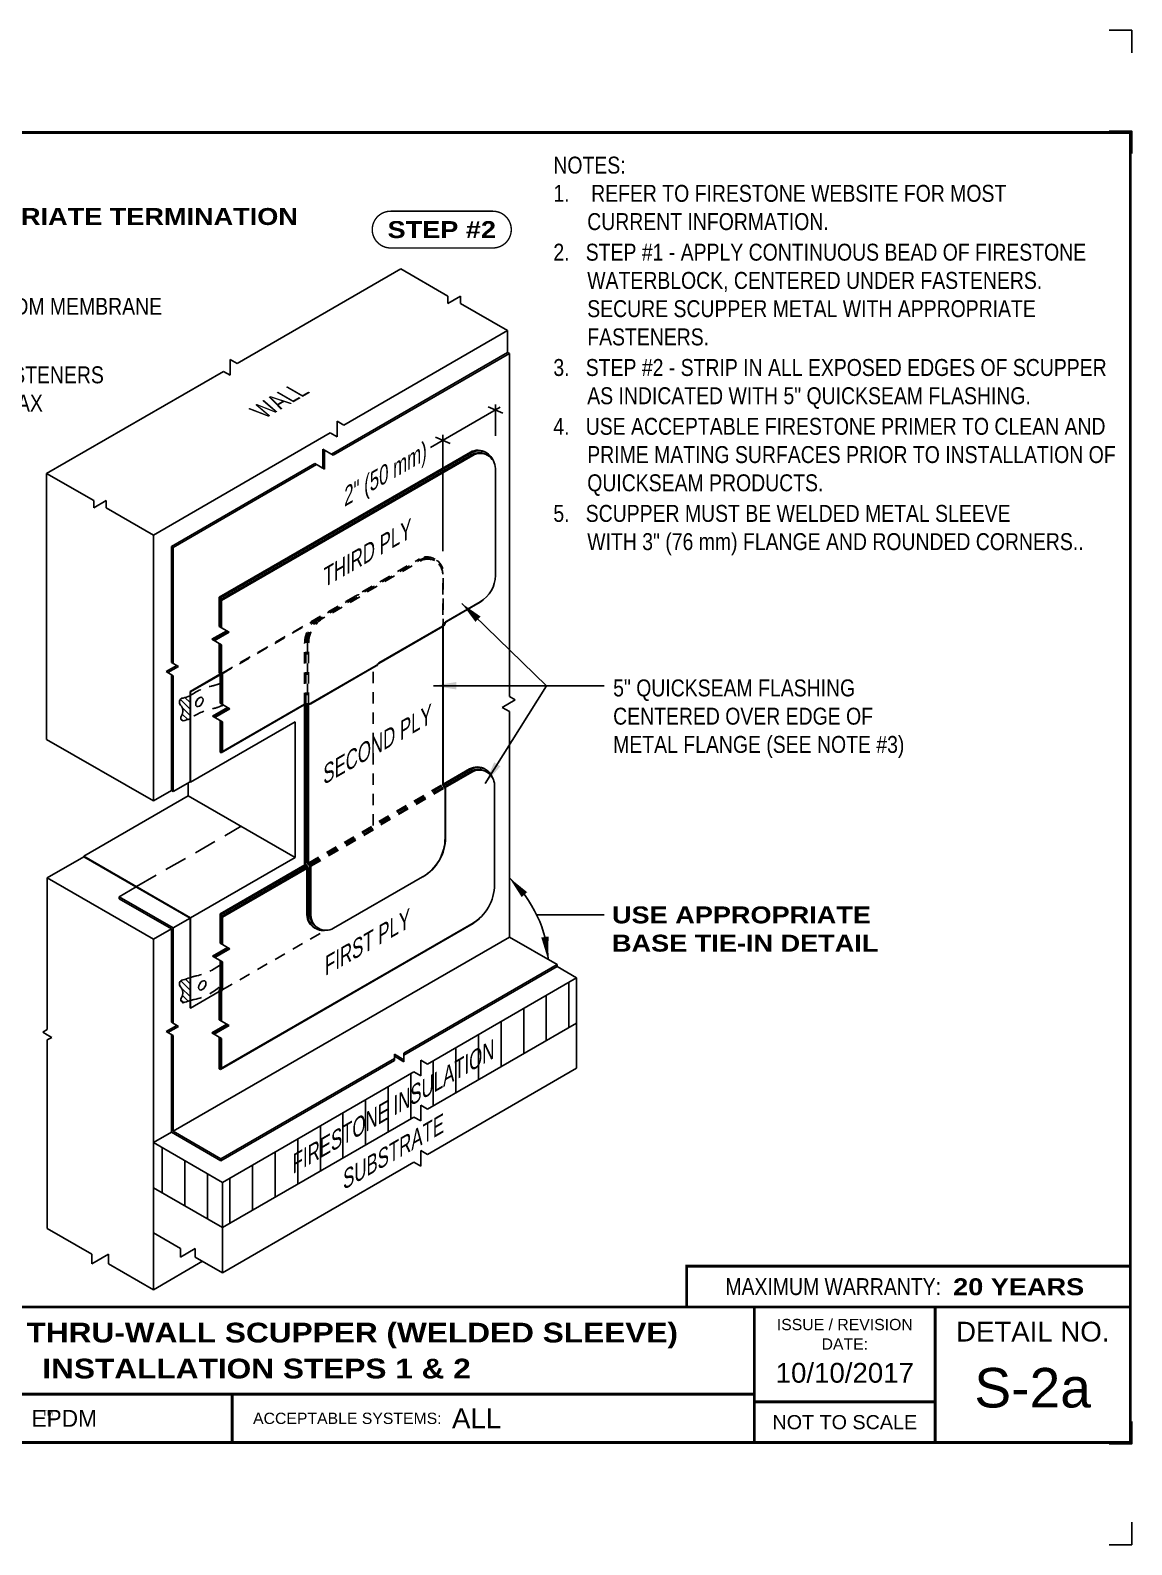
# Model space of a CAD drawing. Header units: inches. Extents: x 255.4 to 275.5, y 73.5 to 90.2.
# Drawn here: x 263.29 to 275.48, y 73.47 to 90.24 of the extents above; entities that cross this region are included whole.
import ezdxf
from ezdxf.enums import TextEntityAlignment as Align

# ---------------------------------------------------------------- set-up
doc = ezdxf.new("R2010")
doc.units = ezdxf.units.IN
doc.header["$MEASUREMENT"] = 0
doc.linetypes.add('HIDDEN', pattern=[0.375, 0.25, -0.125])
doc.linetypes.add('HIDDEN2', pattern=[0.1875, 0.125, -0.0625])
doc.layers.get('0').update_dxf_attribs({"linetype": 'CONTINUOUS'})
doc.layers.get('DEFPOINTS').update_dxf_attribs({"linetype": 'CONTINUOUS'})
for name, color, linetype in [('FSBP-ACCESSORY-OTHER', 7, 'CONTINUOUS'), ('FSBP-ANNO-NOTE', 7, 'CONTINUOUS'), ('FSBP-INSULATION', 7, 'CONTINUOUS'), ('FSBP-MEMBRANE', 7, 'CONTINUOUS'), ('FSBP-SEALANTS', 1, 'CONTINUOUS'), ('FSBP-SUBSTRATE-GENERIC', 9, 'CONTINUOUS'), ('FSBP-TTLB', 7, 'CONTINUOUS'), ('FSBP-TTLB-BORDER', 7, 'CONTINUOUS'), ('FSBP-TTLB-TEXT', 7, 'CONTINUOUS'), ('FSBP-WALL-CURB', 9, 'CONTINUOUS')]:
    doc.layers.add(name, color=color, linetype=linetype)
doc.styles.add('FSBP_ARIAL', font='arial.ttf')
doc.styles.add('FSBP_ARIAL_BOLD', font='')
doc.styles.add('FSBP_ARIAL_NAR', font='ARIALN.TTF')
doc.styles.add('FSBP_BANKGOTHIC', font='bgothm.ttf')
doc.styles.get('FSBP_ARIAL_BOLD').set_extended_font_data('Arial Black')
doc.dimstyles.new('FSBP-LEADER', dxfattribs={"dimtxt": 0.1875, "dimasz": 0.25, "dimexe": 0.0625, "dimexo": 0.125, "dimgap": 0.125, "dimtad": 0, "dimtih": 1, "dimtoh": 1, "dimdec": 4, "dimzin": 0, "dimdsep": 46, "dimlunit": 4, "dimtxsty": 'FSBP_ARIAL_NAR', "dimcen": 0.09375, "dimclrd": 256, "dimclre": 256, "dimclrt": 256, "dimadec": 0, "dimazin": 0, "dimtfac": 1, "dimtdec": 4, "dimtofl": 0, "dimtmove": 0, "dimatfit": 3, "dimfxl": 0, "dimtolj": 1, "dimtzin": 0, "dimlwd": -1, "dimlwe": -1, "dimarcsym": 0})
pattern_1 = [(135, (125.2310166392535, 54.75280984910223), (-0.03535533905932738, -0.03535533905932737), [])]
pattern_2 = [(45, (0, 0), (-0.02209708691207961, 0.02209708691207961), []), (45, (0, 0.015625), (-0.02209708691207961, 0.02209708691207961), [])]

# ---------------------------------------------------------------- blocks, each defined once
blk = doc.blocks.new('TTLB-EPDM_2')
at = {"layer": 'DEFPOINTS', "linetype": 'Continuous', "ltscale": 1.75}
for points in [[(20.01562500000003, 13.88083333333333), (20.01562500000003, 14.13083333333333), (19.76562500000003, 14.13083333333333)], [(20.01562500000003, -2.380833333333342), (20.01562500000003, -2.630833333333342), (19.76562500000003, -2.630833333333342)]]:
    blk.add_lwpolyline(points, dxfattribs=at)
at = {"layer": 'DEFPOINTS', "color": 1}
for points in [[(20.015625, 12.765625), (20.015625, 13.015625), (19.765625, 13.015625)], [(20.015625, -1.265625), (20.015625, -1.515625), (19.765625, -1.515625)]]:
    blk.add_lwpolyline(points, dxfattribs=at)
at = {"layer": 'FSBP-TTLB', "const_width": 0.03125}
blk.add_lwpolyline([(15.09028770518938, 0), (20, 0), (20, 0.4512598240669945), (15.09028770518938, 0.4512598240669945)], close=True, dxfattribs=at)
for points in [[(0, 0), (0, -1.5), (20, -1.5), (20, 0), (0, 0)], [(15.84028770518938, 0), (15.84028770518938, -0.9643749050531198)], [(17.84110496735593, 0), (17.84110496735593, -1.5)], [(20, 0), (20, -1.5)], [(4.825208527206769, -0.9643749050531198), (15.84028770518938, -0.9643749050531198)], [(15.84028770518938, -0.9643749050531198), (15.84028770518938, -1.5)], [(15.84028770518938, -1.048740175933006), (17.84110496735593, -1.048740175933006)]]:
    blk.add_lwpolyline(points, dxfattribs=at)
at = {"layer": 'FSBP-TTLB-BORDER', "const_width": 0.03125}
blk.add_lwpolyline([(20, 0), (20, 13), (0, 13), (0, 0)], dxfattribs=at)
at = {"layer": 'FSBP-TTLB-TEXT', "const_width": 0.03125}
blk.add_lwpolyline([(10.06152282927678, -0.9643749050531198), (10.06152282927678, -1.5)], dxfattribs=at)
at = {"layer": 'FSBP-TTLB-TEXT', "style": 'FSBP_ARIAL_NAR'}
blk.add_text('MAXIMUM WARRANTY:', height=0.1875, dxfattribs=at).set_placement((17.90516569312837, 0.2256299120335257), align=Align.MIDDLE_RIGHT)
at = {"layer": 'FSBP-TTLB-TEXT'}
for s, height, style, p in [('ISSUE / REVISION', 0.125, 'FSBP_ARIAL', (16.84069633627263, -0.1938496373466023)), ('DETAIL NO.', 0.21875, 'FSBP_ARIAL', (18.92055248367797, -0.2724398367368792)), ('DATE:', 0.125, 'FSBP_ARIAL', (16.84069633627263, -0.409973105348854)), ('RubberGard  EPDM', 0.1875, 'FSBP_BANKGOTHIC', (7.443365678241776, -1.23218745252656)), ('TM', 0.0625, 'FSBP_BANKGOTHIC', (8.023397742165457, -1.169706269210366)), ('NOT TO SCALE', 0.15625, 'FSBP_ARIAL', (16.84069633627263, -1.274370087966503))]:
    blk.add_text(s, height=height, dxfattribs=dict(at, style=style)).set_placement(p, align=Align.MIDDLE_CENTER)
at = {"layer": 'FSBP-TTLB-TEXT', "style": 'FSBP_ARIAL'}
blk.add_text('ACCEPTABLE SYSTEMS:', height=0.125, dxfattribs=at).set_placement((10.29281281591562, -1.23218745252656), align=Align.MIDDLE_LEFT)
at = {"layer": 'FSBP-TTLB-TEXT'}
for tag, height, style, p in [('MAXIMUM_WARRANTY', 0.1875, 'FSBP_ARIAL_BOLD', (18.03987100774941, 0.2240244307510579)), ('ACCPT_SYSTEMS', 0.21875, 'FSBP_ARIAL', (12.49438170418193, -1.23218745252656))]:
    blk.add_attdef(tag, text='', height=height, dxfattribs=dict(at, style=style)).set_placement(p, align=Align.MIDDLE_LEFT)
for tag, height, style, p in [('DETAIL_DESCP_LINE_1', 0.21875, 'FSBP_ARIAL_BOLD', (10.33118450231211, -0.2831249841755152)), ('DETAIL_DESCP_LINE_2', 0.21875, 'FSBP_ARIAL_BOLD', (10.33118450231211, -0.6812499208775904)), ('ISSUE_REV_DATE', 0.21875, 'FSBP_ARIAL', (16.84069633627263, -0.7282559425942452)), ('DETAIL_NUMBER', 0.4375, 'FSBP_ARIAL', (18.91941590748775, -0.8931630692489421))]:
    blk.add_attdef(tag, text='', height=height, dxfattribs=dict(at, style=style)).set_placement(p, align=Align.MIDDLE_CENTER)

msp = doc.modelspace()

# ---------------------------------------------------------------- hatches: boundary and pattern name
at = {"layer": 'FSBP-ACCESSORY-OTHER'}
h = msp.add_hatch(dxfattribs=at)
h.set_pattern_fill('STEEL', color=256, scale=0.25, angle=90, style=0)
h.set_pattern_definition([(135, (0, 0), (-0.02209708691207961, -0.02209708691207961), []), (135, (-0.015625, 9.567237139237322e-19), (-0.02209708691207961, -0.02209708691207961), [])])
h.paths.add_polyline_path([(265.3905604141584, 83.10098009435993, 0.06028401720661635), (265.3891665559968, 83.10788680652202), (265.0576723973516, 82.91649856479347), (265.0643507146216, 82.91264283652005)])
h = msp.add_hatch(dxfattribs=at)
h.set_pattern_fill('STEEL', color=256, scale=0.25, style=0)
h.set_pattern_definition(pattern_2)
h.paths.add_polyline_path([(265.0643507146216, 82.91264283652009), (265.0576723973516, 82.91649856479351), (265.0576723973516, 81.91649856479366), (265.0643507146215, 81.91264283652013)])
h = msp.add_hatch(dxfattribs=at)
h.set_pattern_fill('STEEL', color=256, scale=0.25, style=0)
h.set_pattern_definition(pattern_2)
h.paths.add_polyline_path([(265.0643507146215, 80.41264283652005), (264.467161415817, 80.757430238942), (264.4604830985471, 80.75357451066851), (265.0576723973517, 80.40878710824649), (265.0576723973516, 79.41649856479327), (265.0643507146216, 79.41264283651988)])
h.paths.add_polyline_path([(263.8827793713278, 81.09482336963741), (263.8827793713278, 81.08711191309042), (264.4604830985471, 80.75357451066851), (264.467161415817, 80.75743023894202)])
at = {"layer": 'FSBP-INSULATION'}
h = msp.add_hatch(dxfattribs=at)
h.set_pattern_fill('LINE', color=256, scale=2, angle=90, style=0)
h.set_pattern_definition([(90, (0, 0), (-0.25, 1.530757942277972e-17), [])])
h.paths.add_polyline_path([(267.5354464078484, 78.20701175103864), (267.6105721823935, 78.16363786488202), (267.6105721823934, 78.33713340950861), (267.6856979569385, 78.29375952335195), (269.3361945115973, 79.24667415348075), (269.3361945115973, 79.74667415348095), (267.6856979569386, 78.79375952335214), (267.6105721823934, 78.83713340950877), (267.6105721823935, 78.6636378648821), (267.5354464078484, 78.7070117510388), (265.4163447521048, 77.48354783965522), (265.4163447521048, 76.98354783965505)])
h.paths.add_polyline_path([(265.4163447521047, 77.48354783965515), (264.6522342144953, 77.92470726423464), (264.6522342144952, 77.42470726423434), (265.4163447521048, 76.98354783965502)])
h.paths.add_polyline_path([(266.1365483703249, 77.5136660162514), (268.577913012152, 78.85851426563501), (268.577913012152, 79.19457170190913), (266.1365483703249, 77.84972345252554)], flags=24)
at = {"layer": 'FSBP-MEMBRANE'}
h = msp.add_hatch(color=256, dxfattribs=at)
h.paths.add_polyline_path([(266.4589650418732, 85.42752942444498), (266.4394794702879, 85.43877942444506), (264.8516445142795, 84.52204248516479), (264.8711300858646, 84.51079248516484)])
h.paths.add_polyline_path([(266.5460756938265, 85.58811261371815), (266.5265901222414, 85.59936261371814), (266.5265901222414, 85.38848606609034), (266.5460756938265, 85.37723606609036)])
h.paths.add_polyline_path([(268.5915695455728, 86.65878920873101), (268.5720839739876, 86.67003920873108), (266.622103917596, 85.54421769825896), (266.6415894891811, 85.53296769825891)])
h.paths.add_polyline_path([(264.8711300858645, 84.51079248516494), (264.8516445142792, 84.5220424851649), (264.8516445142793, 83.23916926971782), (264.8711300858645, 83.22791926971773)])
h.paths.add_polyline_path([(264.930127089287, 83.19385733391044), (264.9106415177018, 83.20510733391049), (264.7926475108569, 83.13698346229582), (264.8121330824421, 83.12573346229578)])
h.paths.add_polyline_path([(264.8711300858645, 83.09167152648841), (264.8516445142792, 83.10292152648849), (264.8516445142793, 81.8200483110414), (264.8711300858645, 81.80879831104134)])
h = msp.add_hatch(color=256, dxfattribs=at)
h.paths.add_polyline_path([(267.8541378606531, 85.33732719762672), (267.8541378606531, 85.35232719757838), (265.3943131909082, 83.93214676111589), (265.4073035719649, 83.92464676111584)])
h.paths.add_polyline_path([(268.1865399448625, 85.52923963059737, -0.2559231608603281), (268.3466270027527, 85.53284341506713, 0.280047972379771), (268.1735495637811, 85.53673963052086), (267.8541378606531, 85.35232719757836), (267.854137860653, 85.3373271976267)])
h.paths.add_polyline_path([(265.407303571965, 83.92464676111581), (265.3943131909082, 83.93214676111589), (265.3943131909081, 83.62958096987069), (265.407303571965, 83.62208096987067)])
h.paths.add_polyline_path([(265.4896994363957, 83.57450969536141), (265.476709055339, 83.58200969536138), (265.3119173264772, 83.48686714634286), (265.324907707534, 83.47936714634285)])
h.paths.add_polyline_path([(265.4073035719649, 83.43179587183349), (265.3943131909082, 83.4392958718335), (265.3943131909082, 83.12873794718436, 0.1246123886964998), (265.3989319932473, 83.115105087367, -0.1246123986722044), (265.4035507952152, 83.10147222776399), (265.4035507952153, 82.77994811011578), (265.4165411762719, 82.77244811011586), (265.4165411762719, 83.1019643611685, 0.1246123986690793), (265.411922374304, 83.11559722077114, -0.1246123886967401), (265.4073035719649, 83.1292300805885)])
h.paths.add_polyline_path([(265.4989370407028, 82.72487683560658), (265.485946659646, 82.73237683560657), (265.3211549307842, 82.63723428658798), (265.3341453118409, 82.62973428658799)])
h.paths.add_polyline_path([(265.4165411762719, 82.58216301207861), (265.4035507952152, 82.58966301207862), (265.4035507952153, 82.26014676102628), (265.4165411762719, 82.25264676102634)])
msp.add_hatch(color=256, dxfattribs=at).paths.add_polyline_path([(266.3700088848193, 82.77491583360226, -0.04529885477293363), (266.3577187516341, 82.77520255418418, 0.002590280656204748), (266.3570185037624, 82.77527895843149), (266.3570185037624, 81.02283572216017, 0.1534865470311245), (266.3700088848191, 81.00006699402341, -0.1534865470304167), (266.3829992658759, 80.97729826588693), (266.3829992658758, 80.44764006714797, 0.2800479732773962), (266.4729122074958, 80.29969871569665, -0.2559231617400201), (266.3959896469327, 80.4401400671479), (266.3959896469327, 80.98479826588701, 0.1534865470296164), (266.382999265876, 81.00756699402342, -0.1534865470295336), (266.3700088848193, 81.03033572215988)])
h = msp.add_hatch(color=256, dxfattribs=at)
edge = h.paths.add_edge_path()
edge.add_line((268.1773491079833, 82.02393329800458), (267.882529046514, 81.85371885615268))
edge.add_arc((267.8424630510844, 81.83626374053594), 0.04370314692287007, 23.54078753486557, 40.64629107366339)
edge.add_line((267.8756226074676, 81.86473142171009), (268.1643119571531, 82.03140629546321))
edge.add_arc((268.2476453902416, 81.88706855538467), 0.1666668661771362, 57.47996729388183, 120.0000000000004, ccw=False)
edge.add_arc((268.2606512625459, 81.87959572872451), 0.166651081185821, 62.63851724054679, 119.9907163220968)
h = msp.add_hatch(color=256, dxfattribs=at)
h.paths.add_polyline_path([(266.351966688907, 80.95938159922005, 0.0756863665158046), (266.3472712884832, 80.97167070852144), (265.403550795215, 80.42681342769329), (265.4165411762718, 80.41931342769331)])
h.paths.add_polyline_path([(265.4165411762718, 80.4193134276933), (265.4035507952151, 80.42681342769332), (265.4035507952151, 80.12424763644813), (265.4165411762718, 80.11674763644812)])
h.paths.add_polyline_path([(265.4989370407027, 80.06917636193884), (265.485946659646, 80.07667636193884), (265.3211549307842, 79.98153381292029), (265.334145311841, 79.97403381292031)])
h.paths.add_polyline_path([(265.4165411762718, 79.92646253841097), (265.4035507952151, 79.93396253841095), (265.4035507952152, 79.63139674716587, -0.1647989407370122), (265.398931992876, 79.61776388734857, 0.1647989407370955), (265.3943131909081, 79.60413102862675), (265.394313190908, 79.2746147766933), (265.4073035719648, 79.2671147766933), (265.4073035719648, 79.59663102862677, -0.1647989407369328), (265.4119223739328, 79.61026388734858, 0.1647989407368495), (265.4165411762719, 79.62389674716586)])
h.paths.add_polyline_path([(265.4896994363957, 79.21954350218401), (265.476709055339, 79.227043502184), (265.3119173264772, 79.13190095316543), (265.3249077075338, 79.1244009531654)])
h.paths.add_polyline_path([(265.4073035719648, 79.07682967865611), (265.3943131909081, 79.08432967865608), (265.3943131909081, 78.75481342760382), (265.4073035719649, 78.74731342760383)])
h = msp.add_hatch(color=256, dxfattribs=at)
h.paths.add_polyline_path([(264.8711300858645, 80.30108685449422), (264.27394078706, 80.6458742569161), (264.27394078706, 80.62337425691604), (264.8516445142793, 80.28983685449406), (264.8516445142793, 79.25546072610892), (264.8711300858645, 79.2442107261089)])
h.paths.add_polyline_path([(264.9301270892871, 79.21014879030156), (264.9106415177018, 79.2213987903016), (264.7926475108569, 79.15327491868696), (264.8121330824421, 79.14202491868691)])
h.paths.add_polyline_path([(264.8711300858645, 79.10796298287963), (264.8516445142793, 79.1192129828797), (264.8516445142793, 78.03983685449437), (265.3992487009428, 77.72367742991477), (265.3992487009428, 77.74617742991472), (264.8711300858646, 78.0510868544943)])
h.paths.add_polyline_path([(267.3192651730559, 78.83219945693776), (267.3192651730559, 78.85469945693777), (265.3992487009428, 77.74617742991477), (265.3992487009428, 77.7236774299148)])
h.paths.add_polyline_path([(267.3192651730559, 78.9015495840243), (267.3192651730559, 78.87904958402429), (267.4247247571873, 78.81816246473743), (267.4247247571873, 78.84066246473743)])
h.paths.add_polyline_path([(269.1196881606512, 79.87167415348105), (269.119688160651, 79.89417415348105), (267.4247247571873, 78.91558657622464), (267.4247247571873, 78.89308657622466)])
at = {"layer": 'FSBP-SEALANTS'}
h = msp.add_hatch(dxfattribs=at)
h.set_pattern_fill('ANSI31', color=256, scale=0.4, angle=90, style=0)
h.set_pattern_definition(pattern_1)
h.paths.add_polyline_path([(265.0576723973517, 82.8682421987889, -0.03248841832006587), (264.9805389992674, 82.84480339580689, 0.6227210702242597), (264.9526673806037, 82.76638420467651, -0.360930489483325), (264.9621534227344, 82.64756341570154, 0.5013340748900419), (264.9805389992674, 82.59139481020468, 0.03266359939281133), (265.0576723973517, 82.61483361318673)])
h = msp.add_hatch(dxfattribs=at)
h.set_pattern_fill('ANSI31', color=256, scale=0.4, angle=90, style=0)
h.set_pattern_definition(pattern_1)
h.paths.add_polyline_path([(264.9621534227344, 79.52843967455316, 0.5013340748900419), (264.9805389992674, 79.47227106905629, 0.03807523595706233), (265.0576723973517, 79.49583132919088), (265.0576723973517, 79.74911845764052, -0.03248841832005869), (264.9805389992674, 79.7256796546585, 0.6227210702242597), (264.9526673806037, 79.64726046352813, -0.360930489483325)])

# ---------------------------------------------------------------- linework, layer by layer
msp.add_line((269.6406424450509, 80.44467459027611), (268.8939491132097, 80.44467459027611))
at = {"layer": 'FSBP-ACCESSORY-OTHER'}
for p, q in [((265.0576723973516, 81.91649856479363), (265.0576723973516, 82.91649856479349)), ((265.0576723973516, 82.91649856479349), (265.0643507146215, 82.91264283652006)), ((265.0643507146215, 81.9126428365201), (265.0643507146215, 82.91264283652006)), ((266.2200165751974, 81.07986683221684), (266.2200165751974, 82.57986683221688)), ((265.0643507146215, 81.9126428365201), (265.0576723973516, 81.91649856479363)), ((265.0384452319038, 81.76204736533423), (263.8827793713278, 81.09482336963752)), ((265.0643507146216, 80.41264283652008), (263.8827793713277, 81.09482336963747)), ((263.8827793713278, 81.08711191309042), (263.8827793713278, 81.0948233696375)), ((263.8827793713278, 81.0871119130904), (265.0576723973517, 80.40878710824653)), ((266.2200165751974, 81.07986683221684), (265.0643507146216, 80.41264283652008)), ((265.0576723973517, 80.40878710824653), (265.0576723973516, 79.4164985647933)), ((265.0576723973517, 79.41649856479329), (265.0643507146216, 79.41264283651985))]:
    msp.add_line(p, q, dxfattribs=at)
at = {"layer": 'FSBP-ACCESSORY-OTHER', "linetype": 'Continuous'}
for p, q in [((266.2200165751974, 82.57986683221688), (265.0643507146215, 81.9126428365201)), ((265.0384452319038, 81.76204736533423), (265.0384452319038, 81.90539775564656)), ((265.0384452319038, 81.76204736533423), (266.2200165751974, 81.07986683221684))]:
    msp.add_line(p, q, dxfattribs=at)
at = {"layer": 'FSBP-ACCESSORY-OTHER', "linetype": 'HIDDEN2'}
msp.add_lwpolyline([(266.927174039363, 83.9890538148156, 0.07720860112717319), (266.891388366411, 83.97519497314721), (265.4096912418577, 83.11973673942886)], format="xyb", dxfattribs=at)
for points in [[(266.4926525934603, 83.73727331075162), (265.4129408813127, 83.11390146309608)], [(267.0860419789819, 81.43403349888351), (267.0860419789819, 83.18070016554681)], [(265.4146533738474, 79.61489017112173), (266.5525956753027, 80.27188146518931)]]:
    msp.add_lwpolyline(points, dxfattribs=at)
at = {"layer": 'FSBP-ACCESSORY-OTHER'}
for points in [[(265.3891665559968, 83.10788680652203), (265.0576723973517, 82.9164985647935)], [(265.3905604141584, 83.10098009435993), (265.0643507146216, 82.91264283652006)], [(265.0643507146216, 80.41264283652009), (265.0643507146216, 79.41264283651986), (265.3813228098513, 79.59564676102636)]]:
    msp.add_lwpolyline(points, dxfattribs=at)
at = {"layer": 'FSBP-ACCESSORY-OTHER', "linetype": 'Continuous'}
for centre in [(265.1611203280896, 82.80169049529246), (265.1935504972761, 79.66379872814032)]:
    msp.add_ellipse(centre, major_axis=(-0.02870495792324174, -0.04971844555217831), ratio=0.5773502691896034, dxfattribs=at)
at = {"layer": 'FSBP-ANNO-NOTE'}
for p, q in [((268.4906665326554, 86.06335817937286), (267.720368511719, 85.61862640962904)), ((268.5178527410674, 85.99745663997702), (268.3552271487703, 86.0667597187687)), ((268.4365399449188, 85.74678146127339), (268.4365399449188, 86.09460817937286)), ((267.9354506568016, 85.66120663984958), (267.7728250645045, 85.73050971864126)), ((267.8541378606531, 84.47143913444792), (267.8541378606531, 85.7583581792454))]:
    msp.add_line(p, q, dxfattribs=at)
at = {"layer": 'FSBP-ANNO-NOTE', "const_width": 0.015625}
msp.add_lwpolyline([(267.2777025831519, 87.82579971361702), (268.4092715656213, 87.82579971361702, 0.9999999999999999), (268.4092715656213, 88.232738511859), (267.2777025831519, 88.232738511859, 0.9999999999999999)], format="xyb", close=True, dxfattribs=at)
at = {"layer": 'FSBP-ANNO-NOTE'}
for points in [[(268.5915695455728, 80.85471555198066, 0, 0.08203125, 0), (268.7584425354952, 80.66861014729139, 0.08203125, 0.08203125, 0)], [(269.0193284747922, 79.95211684512797, 0, 0.08203125, 0), (268.985343964498, 80.19975946965012, 0.08203125, 0.08203125, 0)]]:
    msp.add_lwpolyline(points, format="xyseb", dxfattribs=at)
msp.add_ellipse((268.4286129678403, 80.29316660207307), major_axis=(-0.417698940717808, 0.7234757875909054), ratio=0.5773502691896466, start_param=3.926990816999106, end_param=5.218299672537628, dxfattribs=at)
at = {"layer": 'FSBP-INSULATION', "linetype": 'Continuous'}
for p, q in [((269.3361945115972, 79.74667415348105), (269.1196881606511, 79.87167415348105)), ((267.6856979569385, 78.79375952335211), (269.3361945115973, 79.74667415348095)), ((269.3361945115973, 79.74667415348101), (269.3361945115973, 79.24667415348085)), ((267.6856979569385, 78.29375952335195), (269.3361945115973, 79.2466741534808)), ((267.6105721823934, 78.66363786488212), (267.6105721823934, 78.83713340950878)), ((267.6105721823934, 78.83713340950878), (267.6856979569385, 78.79375952335214)), ((265.4163447521048, 77.4835478396552), (267.5354464078483, 78.70701175103879)), ((267.6105721823934, 78.66363786488215), (267.5354464078483, 78.70701175103882)), ((267.6105721823934, 78.16363786488196), (267.6105721823934, 78.33713340950862)), ((267.6105721823934, 78.33713340950862), (267.6856979569385, 78.29375952335198)), ((265.4163447521048, 76.98354783965505), (267.5354464078483, 78.20701175103864)), ((267.6105721823934, 78.16363786488199), (267.5354464078483, 78.20701175103866)), ((264.6522342144953, 77.92470726423458), (264.8516445142793, 78.03983685449403)), ((265.4163447521048, 77.48354783965515), (264.6522342144953, 77.92470726423467)), ((264.6522342144953, 77.92470726423456), (264.6522342144952, 77.42470726423434)), ((265.4163447521048, 77.4835478396552), (265.4163447521048, 76.98354783965505)), ((264.6522342144953, 77.42470726423434), (265.4163447521048, 76.98354783965505))]:
    msp.add_line(p, q, dxfattribs=at)
at = {"layer": 'FSBP-MEMBRANE', "linetype": 'Continuous'}
for p, q in [((268.5720839739876, 86.67003920873107), (266.622103917596, 85.54421769825895)), ((268.5915695455728, 86.65878920873105), (266.6415894891811, 85.53296769825893)), ((268.5915695455728, 86.65878920873105), (268.5720839739876, 86.67003920873107)), ((268.5915695455728, 82.86248103688052), (268.5915695455728, 86.65878920873105)), ((266.5265901222414, 85.59936261371818), (266.6415894891812, 85.5329676982589)), ((266.5265901222414, 85.59936261371818), (266.5265901222414, 85.38848606609035)), ((266.5460756938265, 85.5881126137182), (266.5460756938265, 85.37723606609036)), ((266.4394794702879, 85.43877942444503), (264.8516445142795, 84.52204248516477)), ((266.4589650418732, 85.42752942444496), (264.8711300858646, 84.51079248516484)), ((266.5460756938265, 85.37723606609036), (266.439479470288, 85.43877942444497)), ((264.8516445142793, 84.52204248516489), (264.8711300858645, 84.51079248516493)), ((264.8516445142793, 84.52204248516492), (264.8516445142793, 83.23916926971782)), ((264.8711300858645, 84.51079248516493), (264.8711300858645, 83.22791926971773)), ((265.4637186742822, 83.58950969536144), (265.2989269454205, 83.49436714634285)), ((265.2989269454205, 83.49436714634285), (265.4073035719649, 83.43179587183354)), ((265.476709055339, 83.5820096953614), (265.3119173264772, 83.48686714634286)), ((265.4896994363958, 83.57450969536141), (265.324907707534, 83.47936714634287)), ((265.4896994363958, 83.57450969536141), (265.3813228098514, 83.63708096987071)), ((264.9106415177018, 83.20510733391048), (264.7926475108569, 83.13698346229582)), ((264.930127089287, 83.19385733391044), (264.8121330824421, 83.12573346229578)), ((264.930127089287, 83.19385733391044), (264.8516445142793, 83.23916926971778)), ((264.7926475108569, 83.1369834622958), (264.8711300858645, 83.09167152648845)), ((264.8516445142793, 83.10292152648849), (264.8516445142793, 81.82004831104139)), ((264.8711300858645, 83.09167152648844), (264.8711300858645, 81.80879831104131)), ((268.6573143484938, 82.82452325721624), (268.5133876012958, 82.74142711097787)), ((268.6573143484938, 82.82452325721624), (268.5915695455728, 82.86248103688052)), ((265.4729562785893, 82.73987683560657), (265.3081645497275, 82.64473428658798)), ((265.3081645497275, 82.64473428658799), (265.4165411762718, 82.58216301207868)), ((265.485946659646, 82.73237683560657), (265.3211549307842, 82.63723428658798)), ((265.4989370407027, 82.72487683560658), (265.3341453118409, 82.62973428658799)), ((265.4989370407027, 82.72487683560658), (265.3905604141584, 82.78744811011583)), ((268.5133876012958, 82.74142711097787), (268.5915695455728, 82.6962887444038)), ((268.5915695455728, 80.19908357806068), (268.5915695455728, 82.6962887444038)), ((264.8516445142793, 80.28983685449414), (264.8516445142793, 79.25546072610892)), ((264.8711300858645, 80.30108685449419), (264.8711300858645, 79.24421072610889)), ((264.8711300858646, 78.0510868544943), (268.5915695455728, 80.19908357806068)), ((265.4989370407027, 80.06917636193886), (265.3905604141584, 80.13174763644814)), ((265.4729562785892, 80.08417636193887), (265.3081645497275, 79.98903381292028)), ((265.3081645497275, 79.98903381292028), (265.4165411762718, 79.92646253841097)), ((265.485946659646, 80.07667636193885), (265.3211549307842, 79.98153381292029)), ((265.4989370407027, 80.06917636193886), (265.3341453118409, 79.9740338129203)), ((267.4247247571873, 78.91558657622465), (269.1196881606511, 79.89417415348107)), ((267.4247247571873, 78.89308657622465), (269.1196881606511, 79.87167415348105)), ((269.1196881606511, 79.87167415348105), (269.1196881606511, 79.89417415348106)), ((264.9106415177018, 79.2213987903016), (264.7926475108569, 79.15327491868695)), ((264.792647510857, 79.15327491868693), (264.8711300858646, 79.10796298287958)), ((264.9301270892871, 79.21014879030157), (264.8121330824421, 79.14202491868691)), ((264.9301270892871, 79.21014879030157), (264.8516445142794, 79.25546072610891)), ((264.8516445142793, 79.11921298287969), (264.8516445142793, 78.03983685449431)), ((265.4637186742822, 79.234543502184), (265.2989269454204, 79.1394009531654)), ((265.2989269454204, 79.13940095316543), (265.4073035719648, 79.07682967865613)), ((265.476709055339, 79.227043502184), (265.3119173264772, 79.13190095316541)), ((265.4896994363957, 79.21954350218401), (265.3249077075339, 79.12440095316542)), ((265.4896994363957, 79.21954350218401), (265.3813228098513, 79.28211477669326)), ((264.8711300858645, 79.10796298287964), (264.8711300858646, 78.0510868544943)), ((265.3992487009428, 77.74617742991477), (267.3192651730559, 78.85469945693777)), ((265.3992487009428, 77.72367742991479), (267.3192651730559, 78.83219945693776)), ((267.3192651730559, 78.90154958402431), (267.4247247571873, 78.84066246473742)), ((267.3192651730559, 78.90154958402431), (267.3192651730559, 78.83219945693776)), ((267.4247247571873, 78.81816246473741), (267.3192651730559, 78.8790495840243)), ((267.4247247571873, 78.81816246473738), (267.4247247571873, 78.91558657622465)), ((265.3992487009428, 77.72367742991479), (264.8516445142793, 78.03983685449437))]:
    msp.add_line(p, q, dxfattribs=at)
at = {"layer": 'FSBP-MEMBRANE'}
for p, q in [((265.3943131909081, 83.9529800944492), (268.1735495638746, 85.55757296408055)), ((265.3813228098514, 83.9604800944492), (265.3943131909081, 83.9529800944492)), ((265.3943131909081, 83.9529800944492), (265.3943131909082, 83.93214676111589)), ((265.4073035719649, 83.92464676111585), (265.3943131909082, 83.93214676111589)), ((266.3570185037624, 82.77527895843147), (266.3570185037624, 81.02283572216001)), ((265.4035507952151, 82.23931342769302), (265.3905604141584, 82.24681342769303)), ((265.4165411762719, 82.25264676102636), (265.4035507952152, 82.26014676102635)), ((265.4035507952152, 82.26014676102635), (265.4035507952151, 82.23931342769302)), ((265.4165411762719, 82.25264676102636), (265.4165411762719, 82.25264676102636)), ((267.8591896755086, 81.89107719735318), (268.1513215762592, 82.05973962889047)), ((267.8638850759323, 81.87878808805188), (268.1643119572836, 82.05223962887186)), ((267.8756226074676, 81.86473142171009), (268.1643119571676, 82.03140629547158)), ((267.882529046514, 81.85371885615268), (268.1773491079834, 82.02393329800451)), ((264.8711300858645, 81.80879831104131), (264.8516445142793, 81.82004831104139)), ((265.0576723973516, 81.91649856479363), (264.8711300858645, 81.80879831104129)), ((267.8801186227665, 81.84262307441318), (267.8801186227666, 81.29700233085767)), ((267.885170437622, 81.84553974107986), (267.885170437622, 81.2999189975243)), ((268.4273023392653, 81.87955714500086), (268.4273023392653, 80.77958566345193)), ((265.3905604141584, 80.45514676102657), (266.3286273179015, 80.99673994042055)), ((265.403550795215, 80.44764676102663), (266.3355337569479, 80.98572737486325)), ((265.403550795215, 80.42681342769329), (266.3472712884832, 80.97167070852143)), ((265.4165411762718, 80.4193134276933), (266.3519666889069, 80.95938159922004)), ((266.3519666889069, 80.95938159922004), (266.3519666889069, 80.44472340048132)), ((266.3649570699637, 80.96688159922005), (266.3649570699637, 80.43722340048132)), ((266.3829992658759, 80.97729826588669), (266.3829992658758, 80.44764006714794)), ((266.3959896469327, 80.98479826588674), (266.3959896469327, 80.44014006714787)), ((266.6459896469327, 80.29580249985047), (267.6301186227666, 80.86398962896543)), ((264.27394078706, 80.64587425691616), (264.4604830985471, 80.75357451066851)), ((264.8711300858645, 80.30108685449419), (264.27394078706, 80.64587425691612)), ((264.27394078706, 80.64587425691613), (264.27394078706, 80.62337425691598)), ((264.8516445142793, 80.28983685449414), (264.2739407870601, 80.623374256916)), ((265.0576723973517, 80.40878710824653), (264.8711300858645, 80.30108685449419)), ((265.3905604141584, 80.45514676102657), (265.403550795215, 80.44764676102663)), ((265.394313190908, 78.73398009427049), (268.1643119582085, 80.33323962822634)), ((265.403550795215, 80.42681342769329), (265.4165411762718, 80.4193134276933)), ((265.4073035719648, 78.74731342760383), (268.1773023392653, 80.34657296155972)), ((269.1196881606511, 79.89417415348115), (268.5915695455728, 80.19908357806068)), ((265.394313190908, 78.73398009427049), (265.3813228098513, 78.7414800942705)), ((265.4073035719648, 78.74731342760383), (265.3943131909081, 78.75481342760382)), ((265.4073035719648, 78.74731342760383), (265.4073035719648, 78.74731342760383)), ((265.3992487009428, 77.74617742991477), (264.8711300858646, 78.0510868544943)), ((265.3992487009428, 77.72367742991479), (265.3992487009428, 77.74617742991477))]:
    msp.add_line(p, q, dxfattribs=at)
at = {"layer": 'FSBP-MEMBRANE', "linetype": 'HIDDEN2'}
msp.add_line((266.3570185037624, 83.45151484282353), (266.3570185037624, 82.78178514278167), dxfattribs=at)
at = {"layer": 'FSBP-MEMBRANE', "linetype": 'HIDDEN'}
msp.add_line((264.467161415817, 80.75743023894202), (265.6228272763928, 81.42465423463888), dxfattribs=at)
at = {"layer": 'FSBP-MEMBRANE'}
for points in [[(265.3813228098514, 83.63708096987074), (265.3813228098514, 83.9604800944492), (268.160578266421, 85.56508398183155)], [(265.3943131909082, 83.62958096987074), (265.3943131909082, 83.93214676111589), (268.1735532368897, 85.53674175119107)], [(267.8541378606532, 83.63482719727975), (267.8541378606532, 81.88816053068652)], [(267.8591896755086, 83.63773880751762), (267.8591896755086, 81.89107719735318)], [(266.3259859267936, 81.00491905549336), (266.3259859267936, 82.77126243175178)], [(266.3389763078503, 81.01241905549337), (266.3389763078503, 82.77474398477031)], [(266.3700088848193, 81.03033572216006), (266.3700088848193, 82.77491583360225)], [(265.3905604141585, 82.24681342769304), (265.3905604141585, 82.59716301207871)], [(265.4035507952152, 82.26014676102639), (265.4035507952152, 82.58966301207872)], [(265.3905604141583, 80.45514676102661), (265.3905604141584, 80.13174763644818)], [(265.4035507952151, 80.44764676102663), (265.4035507952151, 80.12424763644819)], [(265.4165411762718, 80.4193134276933), (265.4165411762718, 80.11674763644818)], [(265.3813228098513, 79.09182967865613), (265.3813228098513, 78.7414800942705)], [(265.3943131909081, 79.08432967865613), (265.3943131909081, 78.73398009427052)], [(265.4073035719648, 79.07682967865613), (265.4073035719648, 78.74731342760384)]]:
    msp.add_lwpolyline(points, dxfattribs=at)
for points in [[(265.4073035719649, 83.62208096987075), (265.407303571965, 83.92464676111587), (268.1865399448649, 85.52923963059877, -0.577350269314227), (268.4365399449189, 85.3849020633325), (268.436539944114, 84.19936061951799, -0.2679491926546393), (268.2698732770547, 83.9106854848718), (267.8920235070937, 83.69253381936639, 0.2193945329014324), (267.8713820313208, 83.66561645748112, -0.2193945329016158), (267.850740555548, 83.63869909559588), (267.1475237706769, 83.23269669562606, 0.1308290242539824), (267.1333496855892, 83.21917994990682, -0.1308290242545507), (267.1191756005015, 83.20566320418752), (266.3941916913345, 82.78709354907181, -0.1343790405580758), (266.358717389737, 82.78161245149502, 0.1343790405580881), (266.3232430881395, 82.7761313539182), (265.4165411762719, 82.2526467610264), (265.4165411762719, 82.58216301207872)], [(268.2984848178731, 83.92921707831948, -0.05060777686478695), (268.2438925146952, 83.88985215084506), (267.8978394953327, 83.6900583484084, 0.2193945329014324), (267.8771980195598, 83.66314098652316, -0.2193945329016158), (267.856556543787, 83.63622362463789), (267.1475237706769, 83.2268633622887, 0.1308290242539824), (267.1333496855892, 83.21334661656942, -0.1308290242545507), (267.1191756005015, 83.19982987085015), (266.3931930532317, 82.78068365176097, -0.1343790405580758), (266.3577187516341, 82.77520255418418, 0.1343790405580881), (266.3222444500366, 82.76972145660739), (265.4035507952152, 82.23931342769305)], [(265.3905604141584, 82.78744811011589), (265.3905604141584, 83.10098009435987, 0.124612398671964), (265.3859416121905, 83.11461295396282, -0.124612388696019), (265.3813228098514, 83.1282458137801), (265.3813228098514, 83.44679587183356)], [(265.4035507952152, 82.77994811011587), (265.4035507952152, 83.10147222776399, 0.124612398671964), (265.3989319932473, 83.11510508736697, -0.124612388696019), (265.3943131909082, 83.12873794718428), (265.3943131909082, 83.43929587183356)], [(265.4165411762719, 82.7724481101159), (265.4165411762719, 83.10196436116817, 0.124612398671964), (265.411922374304, 83.11559722077115, -0.124612388696019), (265.4073035719649, 83.12923008058843), (265.4073035719649, 83.43179587183357)], [(267.8541378606532, 81.88816053068652, 0.1534865470306913), (267.8671282417098, 81.86539180254987, -0.1534865470310558), (267.8801186227666, 81.8426230744132, 9.315494651751225)], [(267.8591896755086, 81.89107719735318, 0.1534865470306913), (267.8721800565653, 81.86830846921654, -0.1534865470310558), (267.885170437622, 81.84553974107988, 9.315494651751225)], [(266.3259859267936, 81.00491905549336, 0.1534865470306913), (266.3389763078503, 80.98215032735672, -0.1534865470310558), (266.351966688907, 80.95938159922005, 9.315494651751225)], [(266.3389763078503, 81.01241905549337, 0.1534865470306913), (266.3519666889071, 80.98965032735673, -0.1534865470310558), (266.3649570699638, 80.96688159922005, 9.315494651751225)], [(266.3570185037624, 81.02283572216001, 0.1534865470306913), (266.3700088848192, 81.00006699402337, -0.1534865470310558), (266.3829992658759, 80.9772982658867, 9.315494651751225)], [(266.3700088848193, 81.03033572216006, 0.1534865470306913), (266.382999265876, 81.00756699402342, -0.1534865470310558), (266.3959896469328, 80.98479826588674, 9.315494651751225)], [(265.3905604141584, 79.94146253841097), (265.3905604141584, 79.63889674716587, -0.1647989407368495), (265.3859416118192, 79.6252638873486, 0.1647989508255784), (265.3813228098513, 79.61163102774562), (265.3813228098513, 79.2821147766933)], [(265.4035507952151, 79.93396253841098), (265.4035507952152, 79.63139674716587, -0.1647989407368495), (265.398931992876, 79.61776388734859, 0.1647989508255784), (265.3943131909081, 79.60413102774561), (265.3943131909081, 79.27461477669331)], [(265.4165411762718, 79.92646253841099), (265.4165411762719, 79.62389674716587, -0.1647989407368495), (265.4119223739328, 79.6102638873486, 0.1647989508255784), (265.4073035719648, 79.59663102774562), (265.4073035719648, 79.26711477669332)]]:
    msp.add_lwpolyline(points, format="xyb", dxfattribs=at)
at = {"layer": 'FSBP-MEMBRANE', "linetype": 'HIDDEN2', "flags": 128}
for points in [[(266.3259859267936, 83.44859817615682, -0.2679491924310549), (266.4926525934602, 83.73727331075165), (266.9198038458752, 83.9838892013181, 0.1308290242545507), (266.9340955694754, 83.9972815028173, -0.1308290242539824), (266.9483872930754, 84.01067380431635), (267.5961992944518, 84.38468823769526)], [(266.3389763078503, 82.7809822151622), (266.3389763078503, 83.44109817615683, -0.2679491924311191), (266.5056429745169, 83.72977331075163), (266.9327942269319, 83.97638920131811, 0.1308290242545507), (266.9470859505321, 83.98978150281731, -0.1308290242539824), (266.9613776741322, 84.00317380431635), (267.6091896755086, 84.37718823769524, -0.5773502691896244), (267.8591896755086, 84.23285067039782), (267.8591896755086, 83.64463509934896)], [(266.3700088848193, 82.78126588794157), (266.3700088848193, 83.44401484282349, -0.2679491924311291), (266.5366755514859, 83.73268997741832), (266.9457846079887, 83.96888920131812, 0.1308290242545507), (266.960076331589, 83.98228150281732, -0.1308290242539824), (266.974368055189, 83.99567380431635), (267.6041378606531, 84.35927157102859, -0.5773502691896232), (267.8541378606531, 84.21493400373117), (267.8541378606532, 83.64070502622059)], [(266.3726502759273, 81.02215660708725), (267.0931948383879, 81.43816320418696, 0.1195980490375777), (267.1073689234756, 81.45167994990622, -0.1195980490371668), (267.1215430085632, 81.46519669562547), (267.8541378606532, 81.88816053068652)], [(266.3795567149737, 81.01114404152995), (267.1061852194446, 81.430663204187, 0.1195980490375777), (267.1203593045323, 81.44417994990627, -0.1195980490371668), (267.1345333896199, 81.45769669562551), (267.8588332610769, 81.87587142138521)], [(266.3912942465089, 80.99708737518813), (267.1061852194446, 81.40982987085368, 0.1195980490375777), (267.1203593045323, 81.42334661657296, -0.1195980490371668), (267.1345333896199, 81.4368633622922), (267.8705707926122, 81.86181475504341)], [(266.3959896469328, 80.98479826588674), (267.1191756005014, 81.40232987085368, 0.1195980490375777), (267.1333496855891, 81.41584661657294, -0.1195980490371668), (267.1475237706767, 81.42936336229215), (267.8774772316586, 81.85080218948598)]]:
    msp.add_lwpolyline(points, format="xyb", dxfattribs=at)
at = {"layer": 'FSBP-MEMBRANE', "linetype": 'HIDDEN2'}
for points in [[(267.764224919044, 84.36287535517559, 0.2800479732976707), (267.5911474795963, 84.36677157102858)], [(267.7692767340109, 84.38079202177101, 0.2800479735116838), (267.5961992944518, 84.38468823769526)], [(266.3570185037624, 83.45151484282351, -0.2679491924311788), (266.5236851704292, 83.74018997741834, -0.2679491924311788)]]:
    msp.add_lwpolyline(points, format="xyb", dxfattribs=at)
msp.add_lwpolyline([(266.3259859267936, 82.77728637049614), (266.3259859267936, 83.44859817615676)], dxfattribs=at)
at = {"layer": 'FSBP-MEMBRANE'}
for centre, radius, start, end in [((268.2438925148437, 85.42073539753805), 0.1666666666666667, 57.42081868850373, 119.9999999999998), ((268.2568828972079, 85.41323539678316), 0.1666666666666667, 19.2652465066139, 119.9999999999998), ((268.2568828971415, 85.39240206330133), 0.1666666666666667, 57.42081916423736, 119.9999999999998), ((268.2346549095926, 81.91540206159307), 0.1666666666666667, 57.42081868850373, 119.9999999999998), ((268.2477163991527, 81.90809359849699), 0.1665364194292823, 19.21111105804086, 120.0541353357909), ((268.2476491739345, 81.88724058067803), 0.1665198036883295, 57.44924477860619, 120.0307225095213), ((268.2606512625458, 81.87959572872427), 0.1666510811860752, 359.986734694319, 119.9907163220214), ((267.3801186227666, 81.29700233085765), 0.5, 299.9999999999995, 1.692055090538591e-12), ((267.385170437622, 81.2999189975243), 0.5, 299.9999999999995, 1.692055090538591e-12), ((267.9273023392653, 80.77958566345193), 0.5, 300.0000000000002, 359.9999999999991), ((266.5186333555736, 80.44472340048132), 0.1666666666666667, 180, 242.5791810517212), ((266.5316237366304, 80.43722340048132), 0.1666666666666667, 180, 280.7347533594178), ((266.5496659325425, 80.44764006714794), 0.1666666666666667, 180, 242.5791810516775), ((266.5626563135994, 80.44014006714787), 0.1666666666666667, 180, 299.9999999999999), ((267.9143119582085, 80.76625233011859), 0.5, 300.0000000000002, 316.8130595060344)]:
    msp.add_arc(centre, radius, start, end, dxfattribs=at)
at = {"layer": 'FSBP-SEALANTS', "linetype": 'HIDDEN2', "flags": 128}
for points in [[(265.3905604141584, 83.00502405657431, -0.03953232106589744), (265.2966748191191, 82.9767699599214, 0.1035088072150838), (265.0643507146216, 82.87313738459643)], [(265.4262780611833, 82.76682651699122, -0.05519899449382382), (265.2966748191191, 82.72336137431921, 0.1035088072150838), (265.0643507146216, 82.61972879899425)], [(265.0643507146216, 79.7514561264978, -0.02943727827753359), (265.1347204674463, 79.77109486077374, 0.1155413540010971), (265.3905604141584, 79.8925910263305, 0.1155413540010971)], [(265.0643507146216, 79.49782498652635, -0.01780090584355729), (265.10719195889, 79.50871374634646, 0.1302829588012666), (265.3905604141584, 79.65351314997133, 0.1302829588012666)]]:
    msp.add_lwpolyline(points, format="xyb", dxfattribs=at)
at = {"layer": 'FSBP-SEALANTS', "flags": 128}
for points in [[(265.0576723973517, 82.8682421987889, -0.03248841832006587), (264.9805389992674, 82.84480339580689, 0.6227210702242598), (264.9526673806037, 82.76638420467651, -0.360930489483325), (264.9621534227344, 82.64756341570154, 0.5013340748900419), (264.9805389992674, 82.59139481020468, 0.03266359939281078), (265.0576723973517, 82.61483361318672, 0.03248841832006764)], [(265.0576723973517, 79.74911845764052, -0.03248841832006657), (264.9805389992674, 79.7256796546585, 0.6227210702242598), (264.9526673806037, 79.64726046352813, -0.360930489483325), (264.9621534227344, 79.52843967455316, 0.5013340748900419), (264.9805389992674, 79.47227106905629, 0.03807523595707223), (265.0576723973517, 79.49583132919089, 0.05200998979517191)]]:
    msp.add_lwpolyline(points, format="xyb", dxfattribs=at)
at = {"layer": 'FSBP-SUBSTRATE-GENERIC'}
for p, q in [((264.6522342144952, 81.70491872078186), (263.4706628712015, 82.38709925389925)), ((264.8516445142793, 81.82004831104136), (264.6522342144952, 81.70491872078186)), ((263.4773411884714, 80.85303206907848), (263.8827793713278, 81.08711191309038)), ((264.6522342144953, 80.17470726423464), (263.4773411884714, 80.85303206907848))]:
    msp.add_line(p, q, dxfattribs=at)
at = {"layer": 'FSBP-SUBSTRATE-GENERIC', "linetype": 'Continuous'}
for p, q in [((269.3361945115973, 79.24667415348085), (269.3361945115973, 78.74667415348098)), ((267.6856979569385, 77.79375952335218), (269.3361945115973, 78.7466741534811)), ((267.6105721823934, 77.75038563719556), (267.6105721823934, 77.83713340950888)), ((267.6105721823934, 77.83713340950888), (267.6856979569385, 77.79375952335224)), ((265.4163447521048, 76.48354783965513), (267.5354464078484, 77.70701175103883)), ((267.6105721823934, 77.66363786488225), (267.5354464078483, 77.70701175103892)), ((267.6105721823934, 77.66363786488225), (267.6105721823934, 77.75038563719556)), ((265.4163447521048, 76.98354783965505), (265.4163447521048, 76.48354783965517)), ((264.6522342144953, 76.92470726423467), (264.953207480101, 76.7509402683183)), ((264.953207480101, 76.65731483557147), (265.1153714864992, 76.75094026831832)), ((264.953207480101, 76.65731483557147), (264.953207480101, 76.75094026831832)), ((265.1153714864992, 76.75094026831832), (265.1153714864992, 76.65731483557147)), ((265.1153714864992, 76.65731483557148), (265.4163447521049, 76.48354783965512))]:
    msp.add_line(p, q, dxfattribs=at)
at = {"layer": 'FSBP-WALL-CURB', "linetype": 'Continuous'}
for p, q in [((265.5778823091414, 86.5470462779388), (267.3905126306939, 87.59356888202838)), ((267.9118261775894, 87.29258836539607), (267.3905126306938, 87.59356888202838)), ((267.9118261775894, 87.21236886554338), (268.0507704270921, 87.2925883653961)), ((267.9118261775894, 87.21236886554338), (267.9118261775894, 87.2925883653961)), ((268.0507704270921, 87.2925883653961), (268.0507704270921, 87.21236886554338)), ((268.5720839739876, 86.91138834891105), (268.0507704270921, 87.21236886554338)), ((266.7594536524351, 85.86486574482142), (268.5720839739876, 86.91138834891105)), ((268.5720839739876, 86.67003920873107), (268.5720839739876, 86.91138834891105)), ((265.5027565345964, 86.41692461946876), (265.5027565345964, 86.59042016409539)), ((265.5027565345964, 86.59042016409539), (265.5778823091415, 86.54704627793875)), ((263.4706628712015, 85.33044256820253), (265.4276307600513, 86.46029850562546)), ((265.5027565345964, 86.41692461946876), (265.4276307600514, 86.46029850562543)), ((266.6843278778902, 85.73474408635145), (266.6843278778901, 85.90823963097809)), ((266.6843278778901, 85.90823963097809), (266.7594536524351, 85.86486574482144)), ((264.6522342144952, 84.64826203508517), (266.6092021033451, 85.77811797250813)), ((266.6843278778901, 85.73474408635145), (266.6092021033451, 85.77811797250813)), ((263.991976418097, 85.02946205157016), (263.4706628712015, 85.33044256820253)), ((263.4706628712015, 82.38709925389925), (263.4706628712015, 85.33044256820253)), ((263.9919764180971, 84.94924255171748), (264.1309206675996, 85.02946205157022)), ((263.991976418097, 84.9492425517175), (263.991976418097, 85.02946205157022)), ((264.1309206675996, 85.02946205157022), (264.1309206675996, 84.9492425517175)), ((264.6522342144952, 84.64826203508517), (264.1309206675997, 84.94924255171739)), ((264.6522342144952, 81.70491872078186), (264.6522342144952, 84.64826203508517)), ((263.4773411884714, 79.17454083022223), (263.4773411884714, 80.85303206907851)), ((264.8516445142793, 80.28983685449414), (264.6522342144953, 80.17470726423464)), ((264.6522342144953, 77.92470726423464), (264.6522342144953, 80.17470726423464)), ((263.4276457495771, 79.14584915519903), (263.4773411884713, 79.17454083022211)), ((263.4773411884713, 79.11715748017595), (263.4276457495771, 79.14584915519903)), ((263.5270366273655, 79.08846580515284), (263.4773411884713, 79.11715748017595)), ((263.5270366273655, 79.08846580515284), (263.4773411884713, 79.05977413012975)), ((263.4773411884714, 76.97403316533853), (263.4773411884714, 79.05977413012975)), ((264.6522342144952, 77.42470726423434), (264.6522342144953, 76.29570836049457)), ((263.9721582018148, 76.68835042948508), (263.4773411884713, 76.97403316533857)), ((263.9721582018148, 76.58139109634804), (264.1574172011518, 76.68835042948511)), ((263.9721582018148, 76.58139109634804), (263.9721582018148, 76.688350429485)), ((264.1574172011518, 76.68835042948497), (264.1574172011518, 76.58139109634804)), ((264.6522342144953, 76.29570836049457), (265.1969632440866, 76.61020781236464)), ((264.6522342144953, 76.29570836049457), (264.1574172011518, 76.5813910963481))]:
    msp.add_line(p, q, dxfattribs=at)

# ---------------------------------------------------------------- block references
msp.add_blockref('TTLB-EPDM_2', (255.4627011304549, 76.10429549643564)).add_auto_attribs({'DETAIL_DESCP_LINE_1': 'OVERFLOW THRU-WALL SCUPPER (WELDED SLEEVE)', 'DETAIL_DESCP_LINE_2': 'INSTALLATION STEPS 1 & 2', 'ACCPT_SYSTEMS': 'ALL', 'ISSUE_REV_DATE': '10/10/2017', 'DETAIL_NUMBER': 'S-2a', 'MAXIMUM_WARRANTY': '20 YEARS'})

# ---------------------------------------------------------------- texts
at = {"layer": 'FSBP-ANNO-NOTE'}
for s, style, p in [('USE APPROPRIATE TERMINATION', 'FSBP_ARIAL_BOLD', (261.2214683343028, 88.17413569264714)), ('RUBBERGARD EPDM MEMBRANE', 'FSBP_ARIAL_NAR', (261.2526709903123, 87.1795696210264))]:
    msp.add_text(s, height=0.1875, dxfattribs=dict(at, style=style)).set_placement(p, align=Align.MIDDLE_LEFT)
at = {"layer": 'FSBP-ANNO-NOTE', "style": 'FSBP_ARIAL_BOLD'}
msp.add_text('STEP #2', height=0.1875, dxfattribs=at).set_placement((267.8434870743865, 88.029269112738), align=Align.MIDDLE_CENTER)
at = {"layer": 'FSBP-ANNO-NOTE', "linetype": 'Continuous', "style": 'FSBP_ARIAL_NAR'}
for s, oblique, p in [('WALL', 329.9999999999999, (266.0935422062432, 86.16258212522344)), ('SUBSTRATE', 30, (267.2634167417159, 77.79995535006971))]:
    msp.add_text(s, height=0.1875, rotation=30.00000000000054, dxfattribs=dict(at, oblique=oblique)).set_placement(p, align=Align.MIDDLE)
at = {"layer": 'FSBP-ANNO-NOTE', "style": 'FSBP_ARIAL_NAR', "oblique": 30}
msp.add_text('2" (50 mm)', height=0.1875, rotation=30.00000000000054, dxfattribs=at).set_placement((267.6309109836033, 85.56697808169044), align=Align.MIDDLE_RIGHT)
for s, p in [('THIRD PLY', (266.9753025183037, 84.42503355028376)), ('SECOND PLY', (267.0860419789819, 82.30736683221515)), ('FIRST PLY', (266.9753025183037, 80.11903255239136)), ('FIRESTONE INSULATION', (267.2634167417159, 78.29995535006971))]:
    msp.add_text(s, height=0.1875, rotation=30.00000000000054, dxfattribs=at).set_placement(p, align=Align.MIDDLE)
at = {"layer": 'FSBP-ANNO-NOTE', "char_height": 0.1875, "attachment_point": 1}
for s, width, heights, insert, style in [('\\A1;NOTES:\\P1.    REFER TO FIRESTONE WEBSITE FOR MOST \\P{\\W6.27837; }CURRENT INFORMATION.\\P{\\H0.08333x;\\W9.4179;        \\W1;\\P}2.   STEP #1 - APPLY CONTINUOUS BEAD OF FIRESTONE \\P{\\W6.27837; }WATERBLOCK, CENTERED UNDER FASTENERS.  \\P{\\W6.27837; }SECURE SCUPPER METAL WITH APPROPRIATE \\P{\\W6.27837; }FASTENERS.\\P{\\H0.08333x;\\P}3.   STEP #2 - STRIP IN ALL EXPOSED EDGES OF SCUPPER \\P{\\W6.27837; }AS INDICATED WITH 5" QUICKSEAM FLASHING. \\P{\\H0.08333x;\\W9.4179;        \\W1;\\P}4.   USE ACCEPTABLE FIRESTONE PRIMER TO CLEAN AND \\P{\\W6.27837; }PRIME MATING SURFACES PRIOR TO INSTALLATION OF \\P{\\W6.27837; }QUICKSEAM PRODUCTS.\\P{\\H0.08333x;\\P}5.   SCUPPER MUST BE WELDED METAL SLEEVE\\P{\\W6.27837; }WITH 3" (76 mm) FLANGE AND ROUNDED CORNERS..', 6.208082058085267, [5.053371775211801], (269.0784857973288, 88.83666126581163), 'FSBP_ARIAL_NAR'), ('APPROPRIATE FASTENERS\\P4" (102 mm) O.C. MAX', 3.00699573458769, [0.6491160398800275], (261.2285900639388, 86.51549897054232), 'FSBP_ARIAL_NAR'), ('5" QUICKSEAM FLASHING CENTERED OVER EDGE OF METAL FLANGE (SEE NOTE #3)', 3.309053724045953, [0.9498775014180865], (269.7401549540583, 83.04998517998204), 'FSBP_ARIAL_NAR'), ('USE APPROPRIATE \\PBASE TIE-IN DETAIL', 2.967824823310366, [0.6228303915104334], (269.7270516935052, 80.53787117613699), 'FSBP_ARIAL_BOLD')]:
    msp.add_mtext_dynamic_manual_height_columns(s, width=width, gutter_width=5, heights=heights, dxfattribs=dict(at, insert=insert, style=style))

# ---------------------------------------------------------------- leaders
at = {"layer": 'FSBP-ANNO-NOTE'}
for points in [[(268.0656602568235, 83.89093693517384), (269.0033591105926, 82.98058145875558)], [(267.7538735765622, 82.98058145875558), (269.6406424450509, 82.98058145875558)], [(268.3249708601377, 81.89877754629538), (269.0033591105926, 82.98058145875558)]]:
    msp.add_leader(points, dimstyle='FSBP-LEADER', dxfattribs=at)

doc.saveas('drawing.dxf')
